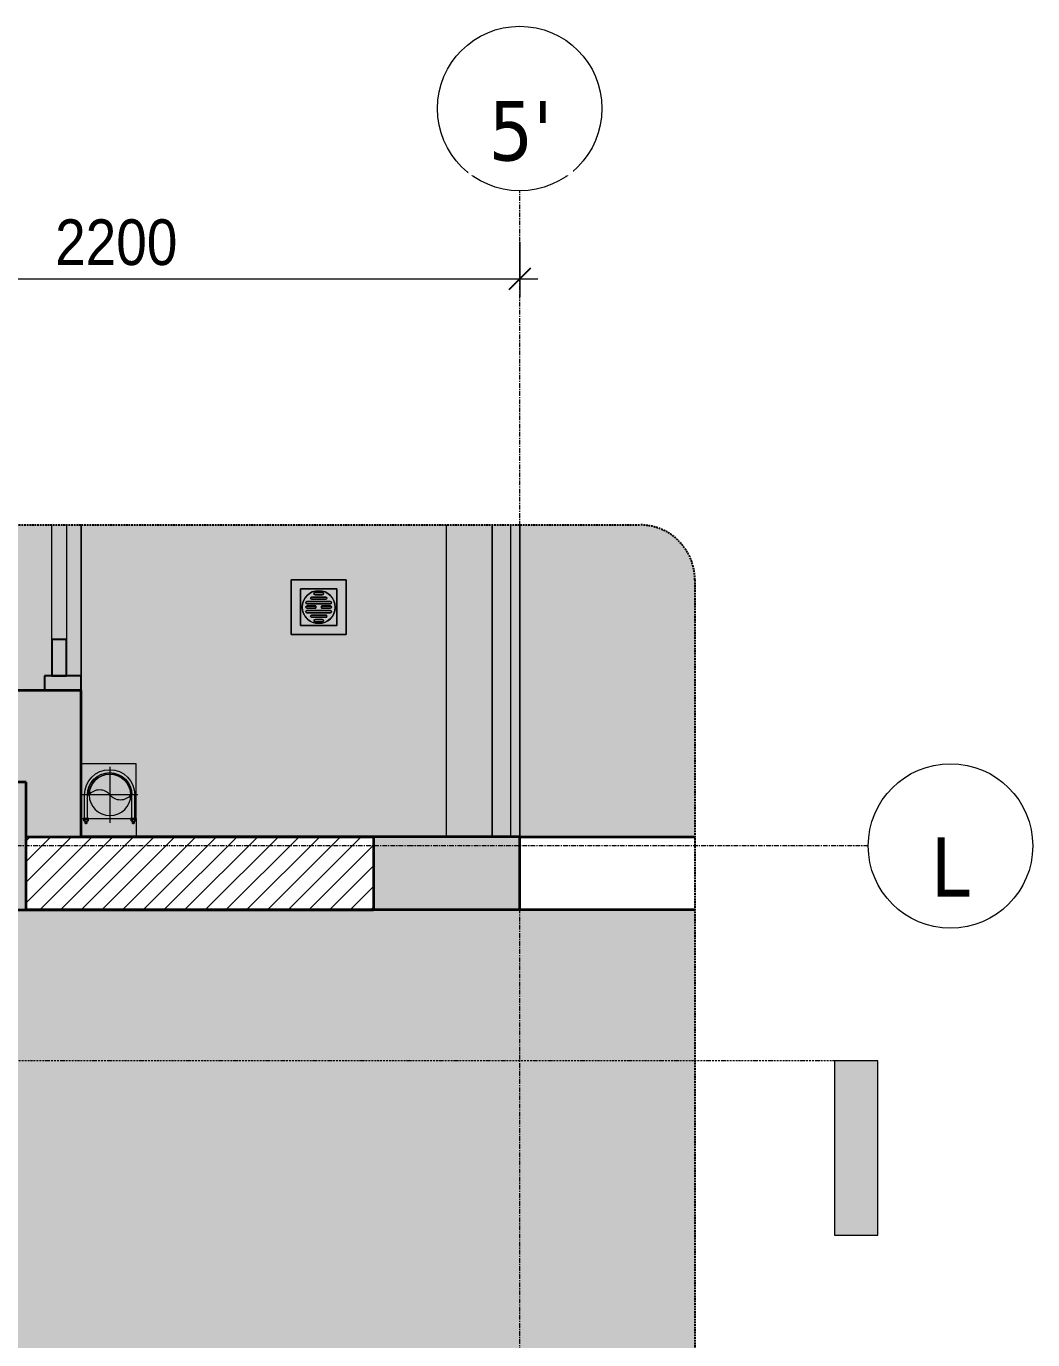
# Model space of a CAD drawing. Header units: millimetres. Extents: x 42054 to 236235, y 253 to 78637.
# Drawn here: x 53603 to 56356, y 68586 to 72179 of the extents above; entities that cross this region are included whole.
import ezdxf

# ---------------------------------------------------------------- set-up
doc = ezdxf.new("R2010")
doc.units = ezdxf.units.MM
for name, pattern in [('Dash - Tight', [4.5, 3, -1.5]), ('Dash Dot 3_16_', [7.9375, 4.7625, -1.5875, 0, -1.5875]), ('Grid Line', [22.225, 12.7, -3.175, 3.175, -3.175]), ('Hidden', [7.14375, 4.7625, -2.38125]), ('IMPORT-CENTER _3_', [10.16, 6.35, -1.27, 1.27, -1.27])]:
    doc.linetypes.add(name, pattern=pattern)
for name, color, linetype, lineweight in [('0-1', 7, 'Continuous', 5), ('A-ANNO-DIMS', 211, 'Continuous', 9), ('A-ANNO-DIMS-50', 211, 'Continuous', 9), ('A-DETL-GENF-3', 92, 'Dash - Tight', 18), ('A-DETL-GENF-4', 92, 'Hidden', 25), ('A-DETL-GENF-5', 9, 'Continuous', 18), ('A-DETL-MEDM', 33, 'Continuous', 35), ('A-DOOR', 31, 'Continuous', 18), ('A-DOOR-4', 31, 'Continuous', 25), ('A-DOOR-FRAM', 31, 'Continuous', 25), ('A-FLOR', 192, 'Continuous', 18), ('A-FLOR-3', 254, 'Continuous', 18), ('A-FLOR-HRAL', 11, 'Continuous', 18), ('A-WALL', 113, 'Continuous', 18), ('A-WALL-6', 113, 'Continuous', 35), ('A-WALL-PATT-2', 111, 'Continuous', 18), ('G-ANNO-SYMB', 111, 'Continuous', 9), ('G-ANNO-SYMB-1', 111, 'Dash Dot 3_16_', 18), ('G-IMPT', 8, 'Continuous', 18), ('G-IMPT-4', 8, 'IMPORT-CENTER _3_', 18), ('M-EQPM', 50, 'Continuous', 18), ('M-EQPM-2', 254, 'Continuous', 18), ('S-COLS', 52, 'Continuous', 18), ('S-COLS-3', 52, 'Continuous', 5), ('S-GRID-1', 1, 'Grid Line', 9), ('S-GRID-IDEN', 1, 'Continuous', 9)]:
    doc.layers.add(name, color=color, linetype=linetype, lineweight=lineweight)
doc.layers.add('A-DETL-GENF-2', color=7, linetype='Continuous', lineweight=18, transparency=0.2)
doc.styles.add('Tahoma_B', font='tahomabd.ttf', dxfattribs={"height": 162.5})
doc.styles.add('UTM Avo', font='', dxfattribs={"width": 0.9, "height": 125})
doc.styles.get('UTM Avo').set_extended_font_data('UTM Avo')
doc.dimstyles.new('1_Dim_chi_tiet_2_5', dxfattribs={"dimscale": 304.8, "dimtxt": 124.912619, "dimasz": 0.19685, "dimexe": 0.164042, "dimexo": 0.0625, "dimgap": 0.016404, "dimtad": 1, "dimdec": 0, "dimrnd": 5, "dimzin": 0, "dimdsep": 46, "dimtxsty": 'UTM Avo', "dimblk1": 'OBLIQUE', "dimblk2": 'OBLIQUE', "dimsah": 1, "dimcen": 0.09, "dimdle": 0.164042, "dimazin": 0, "dimtfac": 1, "dimtdec": 4, "dimtix": 1, "dimtmove": 0, "dimatfit": 3, "dimfxl": 0.328084, "dimfxlon": 1, "dimtvp": 1, "dimtolj": 1, "dimtzin": 0, "dimarcsym": 2})

# ---------------------------------------------------------------- blocks, each defined once
blk = doc.blocks.new('NCV_TKTC_KET CAU_rvt-1-TKCS_CĂN HỘ LOẠI 1A - MẶT BẰNG')
at = {"layer": 'S-COLS-3'}
blk.add_hatch(color=256, dxfattribs=at).paths.add_polyline_path([(54770.8, 69761.9), (54952.6, 69761.9), (54952.6, 69763.6), (54552.6, 69763.6), (54552.6, 69761.9)])
at = {"layer": 'A-FLOR'}
for p, q in [((54952.6, 69961.8), (54952.6, 70815.1)), ((54952.6, 69761.9), (54952.6, 69961.8)), ((55431.7, 69761.9), (54952.6, 69761.9))]:
    blk.add_line(p, q, dxfattribs=at)
at = {"layer": 'S-COLS'}
for p, q in [((54552.6, 69761.9), (54952.6, 69761.9)), ((54952.6, 69761.9), (54952.6, 69763.6))]:
    blk.add_line(p, q, dxfattribs=at)
blk = doc.blocks.new('THU NUOC - THU NUOC-V12-TKCS_CĂN HỘ LOẠI 1A - MẶT BẰNG')
at = {"layer": 'M-EQPM-2'}
for p, q in [((-66.3, 70.6), (-66.3, -79.4)), ((83.7, 70.6), (-66.3, 70.6)), ((58.7, 45.6), (-41.3, 45.6)), ((-41.3, 45.6), (-41.3, -54.4)), ((58.7, -54.4), (58.7, 45.6)), ((83.7, -79.4), (83.7, 70.6)), ((-23.3, 10.8), (40.9, 10.8)), ((40.9, 4.8), (-23.3, 4.8)), ((-11, 23.3), (28.5, 23.3)), ((28.5, 17.3), (-11, 17.3)), ((-1.1, 35.6), (18.5, 35.6)), ((18.5, 29.6), (-1.1, 29.6)), ((-23.3, -1.2), (0.7, -1.2)), ((0.7, -7.2), (-23.3, -7.2)), ((-23.3, -13.6), (40.9, -13.6)), ((40.9, -19.6), (-23.3, -19.6)), ((-11, -26.1), (28.5, -26.1)), ((28.5, -32.1), (-11, -32.1)), ((0.7, -1.2), (0.7, -7.2)), ((16.7, -1.2), (40.9, -1.2)), ((16.7, -7.2), (16.7, -1.2)), ((40.9, -7.2), (16.7, -7.2)), ((-41.3, -54.4), (58.7, -54.4)), ((-1.1, -38.5), (18.5, -38.5)), ((18.5, -44.5), (-1.1, -44.5)), ((-66.3, -79.4), (83.7, -79.4))]:
    blk.add_line(p, q, dxfattribs=at)
for centre, radius, start, end in [((8.7, -4.4), 45, 0, 180), ((8.7, -4.4), 45, 0, 180), ((-23.3, 7.8), 3, 90, 270), ((-11, 20.3), 3, 165, 270), ((-11, 20.3), 3, 90, 150), ((-1.1, 32.6), 3, 90, 270), ((18.5, 32.6), 3, 270, 90), ((28.5, 20.3), 3, 270, 90), ((40.9, 7.8), 3, 270, 90), ((8.7, -4.4), 45, 180, 360), ((8.7, -4.4), 45, 180, 360), ((-23.3, -4.2), 3, 90, 270), ((-23.3, -16.6), 3, 90, 270), ((-11, -29.1), 3, 90, 270), ((28.5, -29.1), 3, 270, 90), ((40.9, -4.2), 3, 270, 90), ((40.9, -16.6), 3, 75, 90), ((40.9, -16.6), 3, 270, 75), ((-1.1, -41.5), 3, 90, 270), ((18.5, -41.5), 3, 270, 90)]:
    blk.add_arc(centre, radius, start, end, dxfattribs=at)
blk = doc.blocks.new('NCV_TKTC_TANG 1_rvt-1-TKCS_CĂN HỘ LOẠI 1A - MẶT BẰNG')
at = {"layer": 'A-FLOR-3'}
blk.add_line((53752.6, 70401.9), (53752.6, 70815.1), dxfattribs=at)
at = {"layer": 'M-EQPM', "rotation": 180}
blk.add_blockref('THU NUOC - THU NUOC-V12-TKCS_CĂN HỘ LOẠI 1A - MẶT BẰNG', (54411.4, 70585.8), dxfattribs=at)
blk = doc.blocks.new('Top Rail Type - Top Rail_Internal_-1598459-TKCS_CĂN HỘ LOẠI 1A - MẶT BẰNG')
at = {"layer": 'A-FLOR-HRAL'}
for p, q in [((54877.6, 69961.9), (54877.6, 70815.1)), ((54927.6, 70815.1), (54927.6, 69961.9))]:
    blk.add_line(p, q, dxfattribs=at)
blk = doc.blocks.new('Top Rail Type - Top Rail_Internal_-V13-TKCS_CĂN HỘ LOẠI 1A - MẶT BẰNG')
at = {"layer": 'A-FLOR-HRAL'}
for p, q in [((54877.6, 70815.1), (54877.6, 69961.9)), ((54927.6, 70815.1), (54927.6, 69961.9))]:
    blk.add_line(p, q, dxfattribs=at)
blk = doc.blocks.new('TKTC_XREF_251221_MB TANG 1 - TKTC_XREF_260130_MB TANG 1_dwg_THU NUOC - THU NUOC-444531-TKCS_MB TẦNG 1-4202124-TKCS_CĂN HỘ LOẠI 1A - MẶT BẰNG')
at = {"layer": 'M-EQPM'}
for p, q in [((-23.3, 10.8), (40.9, 10.8)), ((40.9, 4.8), (-23.3, 4.8)), ((-11, 23.3), (28.5, 23.3)), ((28.5, 17.3), (-11, 17.3)), ((-1.1, 35.6), (18.5, 35.6)), ((18.5, 29.6), (-1.1, 29.6)), ((-23.3, -13.6), (40.9, -13.6)), ((40.9, -19.6), (-23.3, -19.6)), ((-11, -26.1), (28.5, -26.1)), ((28.5, -32.1), (-11, -32.1)), ((-1.1, -38.5), (18.5, -38.5)), ((18.5, -44.5), (-1.1, -44.5))]:
    blk.add_line(p, q, dxfattribs=at)
at = {"layer": 'M-EQPM', "flags": 128}
for points in [[(83.7, -79.4), (83.7, 70.6), (-66.3, 70.6), (-66.3, -79.4)], [(58.7, -54.4), (58.7, 45.6), (-41.3, 45.6), (-41.3, -54.4)]]:
    blk.add_lwpolyline(points, close=True, dxfattribs=at)
for points in [[(-23.3, -1.2), (0.7, -1.2), (0.7, -7.2), (-23.3, -7.2)], [(40.9, -7.2), (16.7, -7.2), (16.7, -1.2), (40.9, -1.2)]]:
    blk.add_lwpolyline(points, dxfattribs=at)
at = {"layer": 'M-EQPM'}
for centre, radius, start, end in [((8.7, -4.4), 45, 360, 180), ((8.7, -4.4), 45, 360, 180), ((-23.3, 7.8), 3, 90, 270), ((-11, 20.3), 3, 90, 270), ((-1.1, 32.6), 3, 90, 270), ((18.5, 32.6), 3, 270, 90), ((28.5, 20.3), 3, 270, 90), ((40.9, 7.8), 3, 270, 90), ((8.7, -4.4), 45, 180, 203.0389), ((8.7, -4.4), 45, 180, 203.0389), ((8.7, -4.4), 45, 203.4853, 360), ((8.7, -4.4), 45, 203.4853, 360), ((-23.3, -4.2), 3, 90, 270), ((-23.3, -16.6), 3, 90, 270), ((-11, -29.1), 3, 90, 270), ((28.5, -29.1), 3, 270, 90), ((40.9, -4.2), 3, 270, 90), ((40.9, -16.6), 3, 270, 90), ((-1.1, -41.5), 3, 90, 270), ((18.5, -41.5), 3, 270, 90)]:
    blk.add_arc(centre, radius, start, end, dxfattribs=at)
blk = doc.blocks.new('TKTC_XREF_251221_MB TANG 1 - TKTC_XREF_260130_MB TANG 1_dwg_CUM U_DN100-V16-TKCS_CĂN HỘ LOẠI 1A - MẶT BẰNG')
at = {"layer": 'G-IMPT'}
blk.add_hatch(color=256, dxfattribs=at).paths.add_polyline_path([(0, 61), (15.8, 58.9), (30.5, 52.8), (44.5, 41.4), (53.7, 28.5), (59.1, 14.8), (61, 0), (58.9, -15.8), (52.8, -30.5), (43.1, -43.1), (30.5, -52.8), (14.3, -59.1), (0, -61), (0, -57), (15.8, -54.6), (28.5, -49.4), (40.3, -40.3), (49.4, -28.5), (55.1, -14.8), (57, 0), (54.6, 15.8), (49.4, 28.5), (40.3, 40.3), (28.5, 49.4), (14.8, 55.1), (0, 57), (0, 58.9)])
for p, q in [((-79.1, 66.6), (-79.1, 63.4)), ((-76.6, 66.6), (-76.6, 63.4)), ((-74.6, 66.6), (-74.6, 63.4)), ((-72.7, 69.3), (-72.7, 60.7)), ((-66.9, 67.9), (-71.7, 67.9)), ((-66.9, 62.1), (-71.7, 62.1)), ((-65, 69), (0, 69)), ((-79.1, -63.4), (-79.1, -66.6)), ((-76.6, -63.4), (-76.6, -66.6)), ((-74.6, -63.4), (-74.6, -66.6)), ((-72.7, -60.7), (-72.7, -69.3)), ((-66.9, -62.1), (-71.7, -62.1)), ((-66.9, -67.9), (-71.7, -67.9)), ((-65, -69), (0, -69))]:
    blk.add_line(p, q, dxfattribs=at)
at = {"layer": 'G-IMPT', "flags": 128}
for points in [[(-66.9, 70.8), (-66.9, 72.7), (-65, 72.7), (-65, 57.3), (-66.9, 57.3), (-66.9, 59.2)], [(-72.7, 67.6), (-78.1, 67.6), (-78.1, 62.4), (-72.7, 62.4)], [(-71.7, 59.2), (-66.9, 59.2), (-66.9, 70.8), (-71.7, 70.8)], [(-65, 61), (0, 61), (0, 57)], [(-72.7, -62.4), (-78.1, -62.4), (-78.1, -67.6), (-72.7, -67.6)], [(-71.7, -70.8), (-66.9, -70.8), (-66.9, -59.2), (-71.7, -59.2)], [(-66.9, -59.2), (-66.9, -57.3), (-65, -57.3), (-65, -72.7), (-66.9, -72.7), (-66.9, -70.8)], [(-65, -61), (0, -61), (0, -57)]]:
    blk.add_lwpolyline(points, dxfattribs=at)
at = {"layer": 'G-IMPT'}
for centre, radius, start, end in [((-78.1, 66.6), 0.96, 90, 180), ((-78.1, 63.4), 0.96, 180, 270), ((-71.1, 69.3), 1.56, 112.6199, 247.3801), ((-67.9, 65), 4.8, 143.1301, 216.8699), ((-71.1, 60.7), 1.56, 112.6199, 247.3801), ((0, 0), 69, 270, 90), ((0, 0), 61, 270, 90), ((0, 0), 57, 270, 90), ((-78.1, -63.4), 0.96, 90, 180), ((-78.1, -66.6), 0.96, 180, 270), ((-71.1, -60.7), 1.56, 112.6199, 247.3801), ((-67.9, -65), 4.8, 143.1301, 216.8699), ((-71.1, -69.3), 1.56, 112.6199, 247.3801)]:
    blk.add_arc(centre, radius, start, end, dxfattribs=at)
blk = doc.blocks.new('TKTC_XREF_251221_MB TANG 1 - TKTC_XREF_260130_MB TANG 1_dwg_$cc-4202121-TKCS_CĂN HỘ LOẠI 1A - MẶT BẰNG')
at = {"layer": 'G-IMPT'}
blk.add_circle((0, 0), 0.5, dxfattribs=at)
for centre, radius, start, end in [((0, 0), 0.5, 90, 270), ((0.188, 0.25), 0.313, 126.8699, 233.1301), ((-0.188, -0.25), 0.313, 306.8699, 53.1301)]:
    blk.add_arc(centre, radius, start, end, dxfattribs=at)
at = {"layer": 'G-IMPT-4'}
for p, q in [((0, -0.673), (0, 0.673)), ((-0.673, 0), (0.673, 0))]:
    blk.add_line(p, q, dxfattribs=at)
blk = doc.blocks.new('TKTC_XREF_251221_MB TANG 1 - TKTC_XREF_260130_MB TANG 1_dwg-4202109-TKCS_CĂN HỘ LOẠI 1A - MẶT BẰNG')
at = {"layer": 'G-IMPT', "flags": 128}
blk.add_lwpolyline([(-149248.6, -331334.8), (-149248.6, -331185.1), (-149398.9, -331185.1), (-149398.9, -331334.8)], close=True, dxfattribs=at)
blk.add_lwpolyline([(-149399.1, -331384.7), (-149398.8, -331334.9), (-149248.3, -331334.9), (-149248.7, -331384.6), (-149399.1, -331384.6)], dxfattribs=at)
at = {"extrusion": (0, 0, -1), "zscale": -1}
blk.add_blockref('TKTC_XREF_251221_MB TANG 1 - TKTC_XREF_260130_MB TANG 1_dwg_THU NUOC - THU NUOC-444531-TKCS_MB TẦNG 1-4202124-TKCS_CĂN HỘ LOẠI 1A - MẶT BẰNG', (148740.4, -330752), dxfattribs=at)
at = {"extrusion": (0, 0, -1)}
for name, p, xscale, yscale, zscale, rotation in [('TKTC_XREF_251221_MB TANG 1 - TKTC_XREF_260130_MB TANG 1_dwg_$cc-4202121-TKCS_CĂN HỘ LOẠI 1A - MẶT BẰNG', (149320.1, -331269.8), 113.7150000000073, 113.7150000000073, -113.7150000000073, 269.9990086637467), ('TKTC_XREF_251221_MB TANG 1 - TKTC_XREF_260130_MB TANG 1_dwg_CUM U_DN100-V16-TKCS_CĂN HỘ LOẠI 1A - MẶT BẰNG', (149321, -331269.8), 0.9975000000000006, 0.9975000000000006, -0.9975000000000006, 90.00099133829468)]:
    blk.add_blockref(name, p, dxfattribs=dict(at, xscale=xscale, yscale=yscale, zscale=zscale, rotation=rotation))
blk = doc.blocks.new('TKTC_XREF_251221_MB TANG 1 - TKTC_XREF_251221_MB TANG 1-2038492-TKCS_CĂN HỘ LOẠI 1A - MẶT BẰNG')
blk.add_blockref('TKTC_XREF_251221_MB TANG 1 - TKTC_XREF_260130_MB TANG 1_dwg-4202109-TKCS_CĂN HỘ LOẠI 1A - MẶT BẰNG', (169499.1, 384109.7))
blk = doc.blocks.new('DEG_02-DEG_03 - DEG_02-2500x2400mm-CỬA ĐI 02 CÁNH TRƯỢT-625766-TKCS_CĂN HỘ LOẠI 1A - MẶT BẰNG')
at = {"layer": 'A-DOOR'}
for p, q in [((796.8, 60), (1110, 60)), ((1110, 20), (796.8, 20))]:
    blk.add_line(p, q, dxfattribs=at)
at = {"layer": 'A-DOOR-4'}
for p, q in [((1210, 60), (1110, 60)), ((1110, 60), (1110, 20)), ((1210, 20), (1210, 60)), ((1110, 20), (1210, 20))]:
    blk.add_line(p, q, dxfattribs=at)
at = {"layer": 'A-DOOR-FRAM'}
for p, q in [((1250, 100), (1210, 100)), ((1210, 100), (1210, 0)), ((1210, 0), (1250, 0))]:
    blk.add_line(p, q, dxfattribs=at)
blk = doc.blocks.new('BORDER VIEW - BORDER VIEW-2565244-TKCS_CĂN HỘ LOẠI 1A - MẶT BẰNG')
at = {"layer": 'A-DETL-GENF-4'}
for p, q in [((150, 9813.2), (11629, 9813.2)), ((11779, 9663.2), (11779, 150))]:
    blk.add_line(p, q, dxfattribs=at)
blk.add_arc((11629, 9663.2), 150, 0, 90, dxfattribs=at)
blk = doc.blocks.new('Grid - M_Grid Head - Circle-353313-TKCS_CĂN HỘ LOẠI 1A - MẶT BẰNG')
at = {"layer": 'S-GRID-IDEN'}
blk.add_circle((0, 0), 4.5, dxfattribs=at)
blk = doc.blocks.new('DIMBLOCK6-TKCS_CĂN HỘ LOẠI 1A - MẶT BẰNG')
at = {"layer": 'A-ANNO-DIMS-50'}
for p, q in [((52752.6, 71588.6), (52752.6, 71438.6)), ((52752.6, 71488.6), (52752.6, 71588.6)), ((54952.6, 71588.6), (54952.6, 71438.6)), ((54952.6, 71488.6), (54952.6, 71588.6)), ((52752.6, 71488.6), (55002.6, 71488.6))]:
    blk.add_line(p, q, dxfattribs=at)
at = {"layer": 'A-ANNO-DIMS-50', "lineweight": 25}
for p, q in [((52752.6, 71488.6), (52782.6, 71518.6)), ((54952.6, 71488.6), (54982.6, 71518.6)), ((52752.6, 71488.6), (52722.6, 71458.6)), ((54952.6, 71488.6), (54922.6, 71458.6))]:
    blk.add_line(p, q, dxfattribs=at)
at = {"layer": 'A-ANNO-DIMS-50', "color": 0, "insert": (53681.4, 71651), "char_height": 125, "width": 410.824, "attachment_point": 1, "line_spacing_factor": 1.110334, "style": 'UTM Avo'}
blk.add_mtext('2200', dxfattribs=at)
blk = doc.blocks.new('_Oblique')
at = {"color": 0, "linetype": 'ByBlock', "lineweight": -2}
blk.add_line((-0.5, -0.5), (0.5, 0.5), dxfattribs=at)
blk = doc.blocks.new('Section - 3_32_ x 3_8_-4701953-TKCS_CĂN HỘ LOẠI 1A - MẶT BẰNG')
at = {"layer": 'G-ANNO-SYMB'}
blk.add_hatch(color=256, dxfattribs=at).paths.add_polyline_path([(0, 9.525), (0, 0), (-2.38125, 0), (-2.38125, 9.525)])
for p, q in [((0, 9.525), (-2.38125, 9.525)), ((-2.38125, 9.525), (-2.38125, 0)), ((0, 0), (0, 9.525)), ((-2.38125, 0), (0, 0))]:
    blk.add_line(p, q, dxfattribs=at)

msp = doc.modelspace()

# ---------------------------------------------------------------- hatches: boundary and pattern name
at = {"layer": 'A-DETL-GENF-2'}
h = msp.add_hatch(color=256, dxfattribs=at)
h.paths.add_polyline_path([(43802.6, 61001.9), (55281.7, 61001.9), (55320.5, 61007), (55356.7, 61022), (55387.7, 61045.9), (55411.6, 61076.9), (55426.5, 61113.1), (55431.7, 61151.9), (55431.7, 69761.9), (53452.6, 69761.9), (53452.6, 64258.6), (54652.6, 64258.6), (54652.6, 61511.9), (52728.4, 61511.6), (52716.9, 61503.3), (52706, 61499), (52694.4, 61497.5), (52681.9, 61499.1), (52670.3, 61503.9), (52660, 61511.9), (52602.6, 61511.9), (52602.6, 61635.3), (45752.6, 61635.3), (45752.6, 61511.9), (44452.6, 61511.9), (44452.6, 70111.9), (45752.6, 70111.9), (45752.6, 70035.3), (48752.6, 70035.3), (48752.6, 70061.9), (49352.6, 70061.9), (49352.6, 70035.3), (52752.6, 70035.3), (52752.6, 70111.9), (53602.6, 70111.9), (53602.6, 69961.8), (55431.7, 69961.8), (55431.7, 70665.1), (55426.5, 70703.9), (55411.6, 70740.1), (55387.7, 70771.2), (55356.7, 70795), (55320.5, 70810), (55281.7, 70815.1), (43802.6, 70815.1), (43763.8, 70810), (43727.6, 70795), (43696.6, 70771.2), (43672.7, 70740.1), (43657.7, 70703.9), (43652.6, 70665.1), (43652.6, 61151.9), (43657.7, 61113.1), (43672.7, 61076.9), (43696.6, 61045.9), (43727.6, 61022), (43763.8, 61007)])
h.paths.add_polyline_path([(52694.4, 61500.6), (52706.8, 61502.5), (52718.4, 61507.9), (52723.7, 61511.9), (52665, 61511.9), (52671.9, 61506.7), (52682.7, 61502.2)])
h.paths.add_polyline_path([(53887.5, 70076.8), (53885.2, 70092.6), (53879.9, 70105.2), (53869.6, 70118), (53859.1, 70126), (53845.4, 70131.7), (53830.7, 70133.7), (53814.9, 70131.3), (53802.3, 70126), (53790.5, 70117), (53781.4, 70105.2), (53775.7, 70090.8), (53773.8, 70076.8), (53769.8, 70076.8), (53771.9, 70092.6), (53778, 70107.2), (53787.7, 70119.8), (53802.3, 70130.3), (53816, 70135.7), (53830.7, 70137.7), (53846.4, 70135.6), (53861.1, 70129.5), (53873.7, 70119.8), (53883.4, 70107.2), (53889.5, 70092.6), (53891.5, 70076.8), (53889.5, 70076.8)])
at = {"layer": 'A-DETL-GENF-5'}
h = msp.add_hatch(dxfattribs=at)
h.set_pattern_fill('FP_2', color=256, style=0, pattern_type=2)
h.set_pattern_definition([(50, (0, 0), (364.3679, -31.8783), [38.1, -419.1]), (355, (0, 0), (-70.4859, 382.1133), [30.48, -335.28]), (100.451, (30.36, -2.66), (293.885, 350.2334), [32.38, -356.18]), (46.184, (0, 101.6), (542.1585, -84.0858), [57.15, -628.65]), (96.636, (45.2, 94.6), (474.805, 494.8554), [48.57, -534.27]), (351.184, (0, 101.6), (474.8102, 494.85), [45.72, -502.92]), (21, (50.8, 76.2), (303.2285, -204.5305), [38.1, -419.1]), (326, (50.8, 76.2), (123.6039, 368.376), [30.48, -335.28]), (71.451, (76.07, 59.16), (426.8341, 163.8427), [32.38, -356.18]), (37.5, (0, 0), (6.17665, 169.11015), [3.353, -327.863, 3.353, -337.007, -336.55]), (37.5, (0, 0), (6.17665, 169.11015), [-671.576, 3.353, -333.197]), (7.5, (0, 0), (133.63888, 200.3615), [3.353, -190.703, 3.353, -320.243, -128.27]), (7.5, (0, 0), (133.63888, 200.3615), [-517.652, 3.353, -124.917]), (327.5, (-113.28, 0), (271.18182, -11.45836), [3.353, -123.647, 3.353, -392.887, -525.78]), (327.5, (-113.28, 0), (271.18182, -11.45836), [-523.24, 3.353, -522.427]), (317.5, (-164.08, 0), (296.2585, 50.85285), [3.353, -161.747, 3.353, -259.791, -373.38]), (317.5, (-164.08, 0), (296.2585, 50.85285), [-428.244, 3.353, -370.027]), (45, (0, 0), (-125.7236, 125.7236), []), (45, (0, 190.5), (-125.7236, 125.7236), [])])
h.paths.add_polyline_path([(44464.8, 61511.9), (45752.6, 61512.1), (45752.6, 61961.9), (44452.6, 61961.9), (44452.6, 61511.9)])
h.paths.add_polyline_path([(53377.6, 61511.9), (53452.6, 61512.1), (53452.6, 61961.9), (52602.6, 61961.9), (52602.6, 61511.9), (53271.6, 61511.9)])
h.paths.add_polyline_path([(54552.6, 61511.9), (54652.6, 61512), (54652.6, 61711.9), (54452.6, 61711.9), (54452.6, 61511.9)])
h.paths.add_polyline_path([(49151.8, 61635.3), (49152.9, 61635.4), (49152.9, 61835.3), (48952.9, 61835.3), (48952.9, 61635.3), (49052.6, 61635.3)])
h.paths.add_polyline_path([(53271.6, 64058.6), (53452.6, 64058.6), (53452.6, 64258.6), (53252.6, 64258.6), (53252.6, 64058.6)])
h.paths.add_polyline_path([(54452.6, 64061.9), (54652.6, 64061.9), (54652.6, 64258.6), (54452.6, 64258.6)])
h.paths.add_polyline_path([(44652.6, 64835.3), (44652.6, 65035.3), (44452.6, 65035.3), (44452.6, 64835.3), (44652.6, 64835.3)])
h.paths.add_polyline_path([(49052.6, 64836.9), (49152.6, 64836.9), (49152.6, 65036.9), (49052.6, 65036.9), (49052.6, 64841.1)])
h.paths.add_polyline_path([(50252.6, 64836.9), (50252.6, 64836.9), (50252.5, 65037.4), (50152.6, 65037.4), (50152.6, 64836.9)])
h.paths.add_polyline_path([(46652.6, 64836.9), (46752.6, 64836.9), (46752.6, 65036.9), (46652.6, 65036.9), (46652.6, 64932.2)])
h.paths.add_polyline_path([(49152.6, 68136.9), (49152.6, 68336.9), (49052.6, 68336.9), (49052.6, 68136.9), (49127.6, 68136.9)])
h.paths.add_polyline_path([(53252.6, 68435.3), (53452.7, 68435.3), (53452.6, 68636.9), (53252.6, 68636.9), (53252.6, 68435.3)])
h.paths.add_polyline_path([(50252.6, 68436.9), (50252.6, 68637.3), (50152.6, 68636.9), (50152.6, 68436.9), (50227.6, 68436.9)])
h.paths.add_polyline_path([(49115.1, 69761.9), (49352.6, 69761.9), (49352.6, 70061.9), (48752.6, 70061.9), (48752.6, 69761.9), (49053, 69761.9)])
h.paths.add_polyline_path([(52896.9, 69761.9), (53602.6, 69761.9), (53602.6, 70111.9), (52752.6, 70111.8), (52752.6, 69761.9)])
h.paths.add_polyline_path([(45641.6, 69761.9), (45752.6, 69762.1), (45752.6, 70111.9), (44452.6, 70111.9), (44452.6, 69761.9), (45026.3, 69761.9)])
h.paths.add_polyline_path([(54919.4, 69763.6), (54952.6, 69763.6), (54952.6, 69961.9), (54552.6, 69961.8), (54552.6, 69763.6), (54770.8, 69763.6)])
at = {"layer": 'A-WALL-PATT-2'}
h = msp.add_hatch(dxfattribs=at)
h.set_pattern_fill('FP_1', color=256, style=0, pattern_type=2)
h.set_pattern_definition([(45, (0, 0), (-28.284271, 28.284271), [])])
h.paths.add_polyline_path([(53646.4, 69761.9), (54552.6, 69761.9), (54552.6, 69961.8), (53602.6, 69961.8), (53602.6, 69761.9)])

# ---------------------------------------------------------------- linework, layer by layer
at = {"layer": 'A-DETL-MEDM'}
for p, q in [((53602.6, 70111.9), (52752.6, 70111.9)), ((53602.6, 69761.9), (53602.6, 70111.9)), ((53602.6, 69961.8), (54552.6, 69961.8)), ((54952.6, 69961.9), (54552.6, 69961.9)), ((54552.6, 69961.9), (54552.6, 69763.6)), ((54952.6, 69763.6), (54952.6, 69961.9)), ((54952.6, 69961.8), (55431.7, 69961.8)), ((52752.6, 69761.9), (53602.6, 69761.9)), ((55431.7, 69761.9), (53602.6, 69761.9)), ((54552.6, 69763.6), (54952.6, 69763.6))]:
    msp.add_line(p, q, dxfattribs=at)
at = {"layer": 'A-WALL'}
for p, q in [((53752.6, 70815.1), (53752.6, 70401.9)), ((54752.6, 69961.9), (54752.6, 70815.1)), ((54952.6, 70815.1), (54952.6, 69961.9))]:
    msp.add_line(p, q, dxfattribs=at)
at = {"layer": 'A-WALL-6'}
for p, q in [((53752.6, 70361.9), (53552.6, 70361.9)), ((53752.6, 69961.9), (53752.6, 70361.9)), ((54552.6, 69961.9), (53752.6, 69961.9)), ((53602.6, 69761.9), (54552.6, 69761.9)), ((54552.6, 69761.9), (54552.6, 69763.6))]:
    msp.add_line(p, q, dxfattribs=at)
at = {"layer": 'G-ANNO-SYMB-1'}
msp.add_line((55813.5, 69349), (42813.2, 69349), dxfattribs=at)
at = {"layer": 'S-GRID-1'}
for p, q in [((54952.6, 70479.1), (54952.6, 71729.1)), ((54952.6, 61240.5), (54952.6, 70479.1)), ((54656.2, 69936.9), (44170.5, 69936.9)), ((55906.2, 69936.9), (54656.2, 69936.9))]:
    msp.add_line(p, q, dxfattribs=at)

# ---------------------------------------------------------------- block references
at = {"layer": '0-1'}
for name in ['NCV_TKTC_KET CAU_rvt-1-TKCS_CĂN HỘ LOẠI 1A - MẶT BẰNG', 'NCV_TKTC_TANG 1_rvt-1-TKCS_CĂN HỘ LOẠI 1A - MẶT BẰNG']:
    msp.add_blockref(name, (0, 0), dxfattribs=at)
at = {"layer": 'A-DETL-GENF-3'}
msp.add_blockref('BORDER VIEW - BORDER VIEW-2565244-TKCS_CĂN HỘ LOẠI 1A - MẶT BẰNG', (43652.6, 61001.9), dxfattribs=at)
at = {"layer": 'A-DOOR', "rotation": 269.9999999999998}
msp.add_blockref('DEG_02-DEG_03 - DEG_02-2500x2400mm-CỬA ĐI 02 CÁNH TRƯỢT-625766-TKCS_CĂN HỘ LOẠI 1A - MẶT BẰNG', (53652.6, 71611.9), dxfattribs=at)
at = {"layer": 'A-FLOR-HRAL'}
for name in ['Top Rail Type - Top Rail_Internal_-1598459-TKCS_CĂN HỘ LOẠI 1A - MẶT BẰNG', 'Top Rail Type - Top Rail_Internal_-V13-TKCS_CĂN HỘ LOẠI 1A - MẶT BẰNG']:
    msp.add_blockref(name, (0, 0), dxfattribs=at)
at = {"layer": 'G-ANNO-SYMB', "xscale": 49.99999999999998, "yscale": 49.99999999999998, "zscale": 49.99999999999998, "rotation": 180}
msp.add_blockref('Section - 3_32_ x 3_8_-4701953-TKCS_CĂN HỘ LOẠI 1A - MẶT BẰNG', (55813.5, 69349), dxfattribs=at)
at = {"layer": 'M-EQPM'}
msp.add_blockref('TKTC_XREF_251221_MB TANG 1 - TKTC_XREF_251221_MB TANG 1-2038492-TKCS_CĂN HỘ LOẠI 1A - MẶT BẰNG', (33652.6, 17236.9), dxfattribs=at)
at = {"layer": 'S-GRID-IDEN', "xscale": 49.99999999999998, "yscale": 49.99999999999998, "zscale": 49.99999999999998}
msp.add_blockref('Grid - M_Grid Head - Circle-353313-TKCS_CĂN HỘ LOẠI 1A - MẶT BẰNG', (54952.6, 71954.1), dxfattribs=at)
at = {"layer": 'S-GRID-IDEN', "xscale": 49.99999999999998, "yscale": 49.99999999999998, "zscale": 49.99999999999998, "rotation": 89.99999999999984}
msp.add_blockref('Grid - M_Grid Head - Circle-353313-TKCS_CĂN HỘ LOẠI 1A - MẶT BẰNG', (56131.2, 69936.9), dxfattribs=at)

# ---------------------------------------------------------------- dimensions: what is measured, and where the dimension line sits
at = {"layer": 'A-ANNO-DIMS'}
dim = msp.add_linear_dim(base=(54952.6, 71488.6), p1=(52752.6, 71588.6), p2=(54952.6, 71588.6), dimstyle='1_Dim_chi_tiet_2_5', override={"dimpost": '<>', "dimfxl": 2200}, dxfattribs=at)
dim.commit()
dim.dimension.update_dxf_attribs({"geometry": 'DIMBLOCK6-TKCS_CĂN HỘ LOẠI 1A - MẶT BẰNG', "text_midpoint": (53852.6, 71558.3)})

# ---------------------------------------------------------------- next in the draw order: texts
at = {"layer": 'S-GRID-IDEN', "char_height": 162.5, "attachment_point": 5, "line_spacing_factor": 0.996129, "style": 'Tahoma_B', "bg_fill": 3, "box_fill_scale": 1.25, "bg_fill_color": 256, "bg_fill_true_color": 13158600, "bg_fill_transparency": 0}
for s, insert, width in [("\\pt634.99962,1269.99925,1905.0005,2540.00013,3174.99975,3809.99937,4445.00062,5080.00025,5714.99987,6349.9995,6985.00075,7620.00037,8255,8889.99962,9524.99925,10160.0005,10795.00013,11429.99975,12064.99938,12700.00063,13335.00025,13969.99988,14604.9995,15240.00075,15875.00038,16510,17144.99963,17779.99925,18415.0005,19050.00013,19684.99975,20319.99938;5'", (54954.9, 71891.7), 205), ('\\pt634.99962,1269.99925,1905.0005,2540.00013,3174.99975,3809.99937,4445.00062,5080.00025,5714.99987,6349.9995,6985.00075,7620.00037,8255,8889.99962,9524.99925,10160.0005,10795.00013,11429.99975,12064.99938,12700.00063,13335.00025,13969.99988,14604.9995,15240.00075,15875.00038,16510,17144.99963,17779.99925,18415.0005,19050.00013,19684.99975,20319.99938;L', (56130.7, 69879.7), 129)]:
    msp.add_mtext(s, dxfattribs=dict(at, insert=insert, width=width))

doc.saveas('drawing.dxf')
